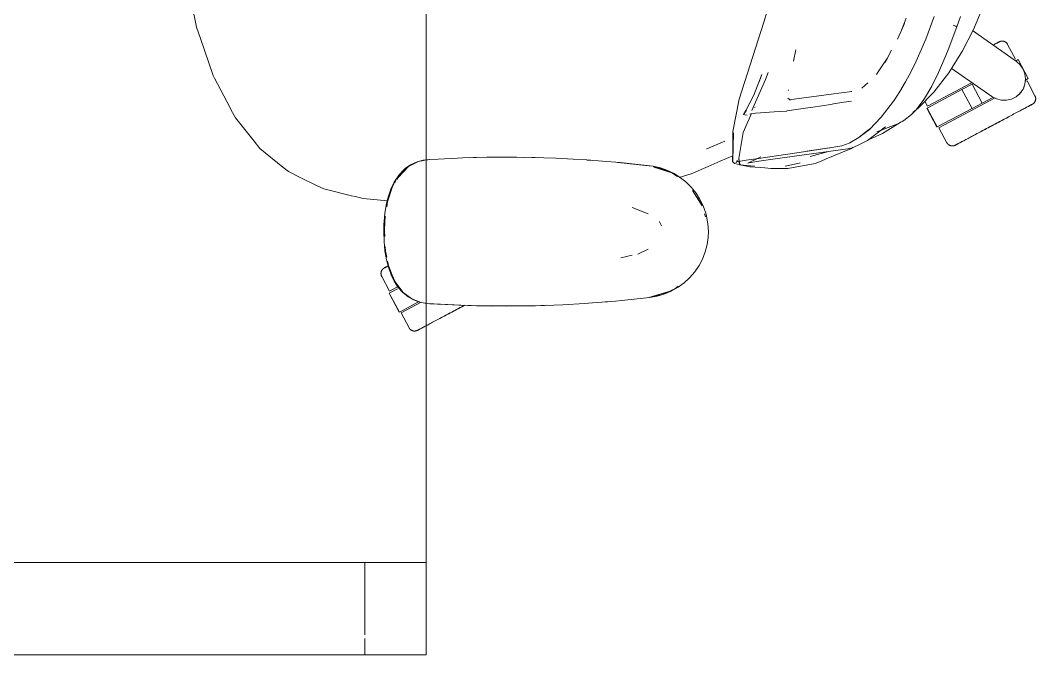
# Model space of a CAD drawing. Header units: millimetres. Extents: x 155927 to 295199, y -4084 to 97293.
# Drawn here: x 223265 to 223926, y 32627 to 33040 of the extents above; entities that cross this region are included whole.
import ezdxf

# ---------------------------------------------------------------- set-up
doc = ezdxf.new("R2010")
doc.units = ezdxf.units.MM
doc.header["$MEASUREMENT"] = 0
doc.layers.add('G-IMPT', color=8, linetype='CONTINUOUS', lineweight=9)
doc.layers.add('I-FURN', color=8, linetype='CONTINUOUS', lineweight=9)

msp = doc.modelspace()

# ---------------------------------------------------------------- linework, layer by layer
at = {"layer": 'G-IMPT'}
for p, q in [((223748.7, 33038.58), (223757.89, 33068.55)), ((223376.52, 33049.16), (223379.39, 33035.34)), ((223892.69, 33051.67), (223885.17, 33033.69)), ((223854.14, 33027.39), (223859.59, 33042.27)), ((223874.3, 33035.38), (223876.71, 33042.31)), ((223381.91, 33027.9), (223379.39, 33035.34)), ((223748.7, 33038.58), (223732.71, 32988.34)), ((223837.9, 33032.27), (223840.63, 33039.35)), ((223837.9, 33032.27), (223840.21, 33037.71)), ((223841.29, 33041.08), (223840.63, 33039.35)), ((223868.76, 33020.42), (223874.34, 33035.38)), ((223873.07, 33036.16), (223872.01, 33036.59)), ((223872.01, 33036.59), (223872.61, 33036.36)), ((223873.07, 33036.16), (223872.61, 33036.36)), ((223873.07, 33036.16), (223873.71, 33035.88)), ((223873.07, 33036.16), (223873.9, 33035.78)), ((223873.71, 33035.88), (223873.9, 33035.78)), ((223874.3, 33035.51), (223873.9, 33035.78)), ((223873.9, 33035.78), (223874.29, 33035.56)), ((223874.3, 33035.51), (223874.29, 33035.56)), ((223874.34, 33035.38), (223874.3, 33035.51)), ((223874.3, 33035.51), (223874.3, 33035.38)), ((223835.71, 33027.42), (223837.9, 33032.27)), ((223878.08, 33019.92), (223885.17, 33033.69)), ((223381.91, 33027.9), (223390.06, 33003.81)), ((223854.14, 33027.39), (223847.96, 33013.16)), ((223769.42, 33020.47), (223768.01, 33013.21)), ((223831.84, 33020.38), (223827.65, 33012.27)), ((223862.51, 33005.78), (223867.28, 33016.74)), ((223867.28, 33016.74), (223868.76, 33020.42)), ((223869.11, 33005.62), (223878.08, 33019.92)), ((223826.2, 33010.71), (223822.71, 33005.58)), ((223826.59, 33011.29), (223826.2, 33010.71)), ((223829.15, 33015.05), (223826.59, 33011.29)), ((223829.15, 33015.05), (223827.65, 33012.27)), ((223844.57, 33006.43), (223847.96, 33013.16)), ((223390.94, 33002.15), (223390.06, 33003.81)), ((223401.23, 32982.64), (223390.94, 33002.15)), ((223745.39, 32999.52), (223747.41, 33004.42)), ((223747.41, 33004.42), (223745.39, 32999.32)), ((223745.39, 32999.32), (223747.18, 33003.85)), ((223751.43, 33005.74), (223749.69, 33001.16)), ((223822.71, 33005.58), (223821.96, 33004.48)), ((223844.57, 33006.43), (223841, 32999.64)), ((223862.51, 33005.78), (223857.99, 32996.73)), ((223862.29, 33005.33), (223857.99, 32996.73)), ((223862.51, 33005.78), (223858.29, 32997.32)), ((223869.11, 33005.62), (223859.3, 32993.02)), ((223862.29, 33005.33), (223862.51, 33005.78)), ((223749.69, 33001.16), (223740.77, 32981)), ((223742.14, 32991.05), (223745.39, 32999.52)), ((223816.43, 32998.95), (223812.53, 32995.61)), ((223837.23, 32993.42), (223841, 32999.64)), ((223857.99, 32996.73), (223853.25, 32988.73)), ((223857.99, 32996.73), (223858.29, 32997.32)), ((223742.14, 32991.05), (223736.86, 32980.95)), ((223764.39, 32989.04), (223765.95, 32987.8)), ((223764.74, 32993.99), (223764.79, 32994.34)), ((223792.58, 32991.67), (223765.25, 32987.93)), ((223792.58, 32991.67), (223805.93, 32993.45)), ((223805.93, 32993.45), (223805.46, 32993.3)), ((223837.23, 32993.42), (223833.35, 32987.32)), ((223849.34, 32982.73), (223859.3, 32993.02)), ((223401.23, 32982.64), (223401.96, 32981.27)), ((223732.71, 32988.34), (223728.52, 32967.38)), ((223743.14, 32983.17), (223742.71, 32982.9)), ((223763.73, 32980.67), (223778.95, 32982.87)), ((223765.25, 32987.93), (223765.51, 32987.88)), ((223765.74, 32987.84), (223765.51, 32987.88)), ((223778.95, 32982.87), (223780.5, 32983.12)), ((223780.5, 32983.12), (223792.27, 32984.99)), ((223793.93, 32985.25), (223792.27, 32984.99)), ((223800.77, 32986.31), (223793.93, 32985.25)), ((223800.77, 32986.31), (223805.84, 32987.06)), ((223825.16, 32976.63), (223833.18, 32987.06)), ((223833.18, 32987.06), (223833.35, 32987.32)), ((223845.67, 32979.73), (223849.34, 32982.73)), ((223847.67, 32981.31), (223852.39, 32987.44)), ((223852.39, 32987.44), (223853.25, 32988.73)), ((223404.67, 32976.14), (223401.96, 32981.27)), ((223404.67, 32976.14), (223416.88, 32961)), ((223735.15, 32966.68), (223740.73, 32978.97)), ((223735.51, 32978.49), (223735.48, 32978.66)), ((223735.51, 32978.49), (223737.35, 32981.19)), ((223735.51, 32978.49), (223736.86, 32980.95)), ((223735.54, 32978.36), (223735.51, 32978.49)), ((223736.22, 32978.21), (223735.54, 32978.36)), ((223737.75, 32978.05), (223736.22, 32978.21)), ((223739.49, 32978.52), (223740.26, 32978.8)), ((223740.32, 32978.82), (223740.26, 32978.8)), ((223742.79, 32979.11), (223740.32, 32978.82)), ((223742.79, 32979.11), (223743.16, 32979.15)), ((223746.56, 32979.4), (223743.16, 32979.15)), ((223746.56, 32979.4), (223755.41, 32980.04)), ((223763.65, 32980.65), (223755.41, 32980.04)), ((223763.73, 32980.67), (223763.65, 32980.65)), ((223817.43, 32968.72), (223825.16, 32976.63)), ((223839.92, 32974.42), (223844.78, 32978.28)), ((223847.67, 32981.31), (223844.78, 32978.28)), ((223827.86, 32970.28), (223816.21, 32961.37)), ((223822.21, 32967.05), (223834.11, 32971.56)), ((223827.86, 32970.28), (223825.91, 32969.17)), ((223837.42, 32973.11), (223825.98, 32965.99)), ((223836.34, 32972.63), (223834.11, 32971.56)), ((223838.78, 32973.81), (223836.34, 32972.63)), ((223837.42, 32973.11), (223838.19, 32973.61)), ((223838.78, 32973.81), (223839.92, 32974.42)), ((223728.96, 32966.49), (223728.37, 32948.05)), ((223728.52, 32967.38), (223728.47, 32948.51)), ((223728.96, 32966.49), (223728.47, 32948.51)), ((223735.15, 32966.68), (223732.43, 32949.64)), ((223810.46, 32963.31), (223804.63, 32960.02)), ((223817.43, 32968.72), (223810.46, 32963.31)), ((223810.69, 32963.63), (223817.63, 32969.03)), ((223810.69, 32963.63), (223814.06, 32966.22)), ((223817.63, 32969.03), (223814.06, 32966.22)), ((223825.98, 32965.99), (223817.35, 32962.01)), ((223420.64, 32956.34), (223416.88, 32961)), ((223435.58, 32944.17), (223420.64, 32956.34)), ((223711.25, 32955.92), (223711.52, 32956.03)), ((223723.37, 32960.95), (223711.52, 32956.03)), ((223756.06, 32949.41), (223803.28, 32956.09)), ((223775.97, 32954.36), (223791.16, 32956.68)), ((223776.58, 32954.45), (223791.74, 32956.75)), ((223776.58, 32954.45), (223791.16, 32956.68)), ((223805.71, 32956.25), (223789.26, 32949.45)), ((223799.41, 32958.05), (223791.74, 32956.75)), ((223804.2, 32959.8), (223799.41, 32958.05)), ((223803.28, 32956.09), (223806.27, 32956.73)), ((223804.2, 32959.8), (223804.63, 32960.02)), ((223806.88, 32957.02), (223805.71, 32956.25)), ((223809.64, 32958.3), (223806.27, 32956.73)), ((223816.21, 32961.37), (223809.64, 32958.3)), ((223536.57, 32949.39), (223530.9, 32949.1)), ((223536.57, 32949.39), (223549.13, 32950)), ((223552.67, 32950.13), (223549.13, 32950)), ((223568.34, 32950.5), (223552.67, 32950.13)), ((223556.72, 32950.21), (223559.4, 32950.33)), ((223561.61, 32950.33), (223559.4, 32950.33)), ((223568.34, 32950.5), (223572.85, 32950.56)), ((223572.85, 32950.56), (223587.56, 32950.55)), ((223593.04, 32950.48), (223587.56, 32950.55)), ((223593.04, 32950.48), (223605.34, 32950.18)), ((223599.81, 32950.34), (223597.73, 32950.34)), ((223601.47, 32950.26), (223599.81, 32950.34)), ((223613.22, 32949.89), (223605.34, 32950.18)), ((223613.22, 32949.89), (223624.53, 32949.35)), ((223633.4, 32948.79), (223624.53, 32949.35)), ((223720.31, 32947.92), (223728.48, 32951.49)), ((223733.12, 32946.05), (223732.43, 32949.64)), ((223733.12, 32946.05), (223732.49, 32949.6)), ((223732.49, 32949.6), (223732.88, 32945.64)), ((223745.1, 32949.8), (223737.25, 32948.69)), ((223746.65, 32950.79), (223738.22, 32946.78)), ((223775.97, 32954.36), (223745.1, 32949.8)), ((223756.06, 32949.41), (223745.4, 32947.97)), ((223778.86, 32950.96), (223790.75, 32954.32)), ((223778.86, 32950.96), (223790.85, 32954.21)), ((223789.26, 32949.45), (223785.9, 32948.06)), ((223435.58, 32944.17), (223439.24, 32941.2)), ((223510.38, 32937.13), (223517.28, 32944.53)), ((223511.58, 32939.22), (223517.28, 32944.53)), ((223514.07, 32942.21), (223515.39, 32943.35)), ((223517.28, 32944.53), (223514.87, 32942.29)), ((223518.61, 32945.55), (223515.39, 32943.35)), ((223519.52, 32945.63), (223517.28, 32944.53)), ((223518.61, 32945.55), (223522.94, 32947.54)), ((223519.52, 32945.63), (223523.78, 32947.73)), ((223526.89, 32948.6), (223522.94, 32947.54)), ((223523.78, 32947.73), (223528.2, 32948.56)), ((223528.2, 32948.77), (223526.89, 32948.6)), ((223528.82, 32948.67), (223531.13, 32949.1)), ((223530.9, 32949.1), (223528.82, 32948.84)), ((223633.4, 32948.79), (223643.69, 32948.06)), ((223635.44, 32948.65), (223633.54, 32948.74)), ((223635.44, 32948.65), (223636.86, 32948.52)), ((223655.08, 32947.07), (223643.69, 32948.06)), ((223676.52, 32944.72), (223653.57, 32947.18)), ((223653.57, 32947.18), (223673.7, 32945.05)), ((223676.52, 32944.72), (223655.08, 32947.07)), ((223676.52, 32944.72), (223673.7, 32945.05)), ((223676.52, 32944.72), (223681.48, 32943.57)), ((223676.6, 32944.51), (223679.65, 32943.93)), ((223688.87, 32940.32), (223677.02, 32944.14)), ((223686.16, 32941.22), (223677.02, 32944.14)), ((223679.65, 32943.93), (223687.83, 32940.73)), ((223685.61, 32942.12), (223681.48, 32943.57)), ((223701.36, 32939.64), (223712.48, 32944.5)), ((223712.48, 32944.5), (223720.31, 32947.92)), ((223728.35, 32947.93), (223728.54, 32948.8)), ((223728.35, 32947.93), (223728.74, 32947.36)), ((223728.37, 32948.05), (223728.47, 32948.51)), ((223728.47, 32948.51), (223728.51, 32948.69)), ((223728.54, 32948.8), (223728.51, 32948.69)), ((223729.11, 32946.87), (223728.74, 32947.36)), ((223729.11, 32946.87), (223729.65, 32946.54)), ((223731.52, 32945.99), (223729.65, 32946.54)), ((223731.6, 32947.75), (223730.5, 32947.19)), ((223731, 32947.59), (223730.5, 32947.19)), ((223730.98, 32947.58), (223737.25, 32948.69)), ((223731.6, 32947.75), (223730.98, 32947.58)), ((223731.33, 32948.13), (223731, 32947.59)), ((223731.33, 32948.13), (223731.4, 32948.63)), ((223734.79, 32945.46), (223731.52, 32945.99)), ((223735.21, 32945.2), (223732.88, 32945.64)), ((223734.79, 32945.46), (223735.41, 32945.38)), ((223735.21, 32945.2), (223739.46, 32944.39)), ((223740.09, 32944.87), (223735.41, 32945.38)), ((223738.22, 32946.78), (223739.08, 32946.93)), ((223739.08, 32946.93), (223744.1, 32947.76)), ((223739.93, 32944.35), (223739.46, 32944.39)), ((223749.25, 32943.54), (223739.93, 32944.35)), ((223740.09, 32944.87), (223742.68, 32944.65)), ((223744.1, 32947.76), (223745.4, 32947.97)), ((223749.25, 32943.54), (223753.21, 32943.2)), ((223753.21, 32943.2), (223757.38, 32943.2)), ((223764.34, 32943.23), (223757.38, 32943.2)), ((223762.48, 32944.64), (223771.79, 32946.68)), ((223764.34, 32943.23), (223782.04, 32946.47)), ((223771.79, 32946.68), (223772.36, 32946.84)), ((223782.04, 32946.47), (223785.9, 32948.06)), ((223439.24, 32941.2), (223446.4, 32937.67)), ((223457.87, 32932.02), (223446.4, 32937.67)), ((223511.21, 32939.17), (223508.76, 32935.71)), ((223509.69, 32936.07), (223511.58, 32939.22)), ((223510.38, 32937.13), (223511.66, 32938.6)), ((223514.07, 32942.21), (223511.21, 32939.17)), ((223511.79, 32938.76), (223514.87, 32942.29)), ((223690.2, 32939.93), (223685.61, 32942.12)), ((223688.87, 32940.32), (223686.16, 32941.22)), ((223688.87, 32940.32), (223692.45, 32937.9)), ((223690.2, 32939.93), (223694.52, 32937.2)), ((223701.36, 32939.64), (223693.53, 32937.39)), ((223697.83, 32934.58), (223694.52, 32937.2)), ((223457.87, 32932.02), (223462.23, 32929.88)), ((223462.23, 32929.88), (223480.17, 32925.47)), ((223503.58, 32921.53), (223506.61, 32930.92)), ((223504.01, 32924.61), (223505.75, 32929.7)), ((223505.75, 32929.7), (223507.95, 32934.34)), ((223506.61, 32930.92), (223508.08, 32933.37)), ((223507.95, 32934.34), (223508.76, 32935.71)), ((223508.36, 32933.84), (223509.18, 32935.22)), ((223701.43, 32931.03), (223697.83, 32934.58)), ((223701.43, 32931.03), (223704.62, 32927.05)), ((223480.17, 32925.47), (223482.55, 32924.89)), ((223487.84, 32923.59), (223482.55, 32924.89)), ((223503.71, 32922.15), (223487.84, 32923.59)), ((223504.01, 32924.61), (223503.03, 32920.69)), ((223708.48, 32918.9), (223702.16, 32928.85)), ((223706.32, 32922.57), (223702.16, 32928.85)), ((223706.89, 32923.5), (223704.62, 32927.05)), ((223709.13, 32918.99), (223706.89, 32923.5)), ((223503.03, 32920.69), (223501.91, 32913.93)), ((223503.12, 32918.24), (223503.58, 32921.53)), ((223663, 32917.82), (223673.43, 32913.68)), ((223708.48, 32918.9), (223706.32, 32922.57)), ((223709.13, 32918.99), (223710.84, 32914.22)), ((223501.34, 32906.61), (223501.91, 32913.93)), ((223501.86, 32909.27), (223502.25, 32912.05)), ((223710.04, 32913.78), (223710.66, 32911.75)), ((223711.4, 32912.09), (223710.84, 32914.22)), ((223712.28, 32907.14), (223711.4, 32912.09)), ((223501.34, 32906.61), (223501.25, 32902.1)), ((223501.86, 32909.27), (223501.63, 32902.1)), ((223680.95, 32908.15), (223680.65, 32908.6)), ((223681.97, 32905.93), (223680.95, 32908.15)), ((223680.95, 32908.15), (223681, 32908.07)), ((223712.58, 32902.1), (223712.28, 32907.14)), ((223501.25, 32902.1), (223501.43, 32895.77)), ((223501.82, 32898.99), (223501.63, 32902.1)), ((223711.76, 32893.74), (223712.41, 32898.26)), ((223712.58, 32902.1), (223712.41, 32898.26)), ((223502, 32889.62), (223501.43, 32895.77)), ((223502.41, 32889.28), (223502.21, 32892.48)), ((223673.33, 32890.73), (223666.55, 32887.46)), ((223711.76, 32893.74), (223710.5, 32888.88)), ((223502, 32889.62), (223503, 32883.68)), ((223503.18, 32885.53), (223502.41, 32889.28)), ((223504.43, 32878.2), (223503, 32883.68)), ((223655.5, 32885.12), (223662.94, 32886.69)), ((223706.48, 32880), (223708.67, 32884.16)), ((223708.67, 32884.16), (223710.5, 32888.88)), ((223504.45, 32879.32), (223503.74, 32882.78)), ((223504.43, 32878.2), (223506.01, 32873.87)), ((223504.45, 32879.32), (223506.78, 32873.69)), ((223706.48, 32880), (223703.65, 32875.83)), ((223508, 32869.8), (223506.01, 32873.87)), ((223508.62, 32869.3), (223506.78, 32873.69)), ((223696.89, 32868.83), (223700.32, 32872)), ((223703.65, 32875.83), (223700.32, 32872)), ((223508, 32869.8), (223510.65, 32865.75)), ((223513.84, 32862.51), (223508.62, 32869.3)), ((223510.65, 32865.75), (223513.32, 32862.71)), ((223682.67, 32861.2), (223690.74, 32864.93)), ((223688.36, 32863.32), (223684.12, 32861.51)), ((223688.36, 32863.32), (223692.8, 32865.84)), ((223692.84, 32866.53), (223690.74, 32864.93)), ((223696.89, 32868.83), (223692.8, 32865.84)), ((223517.06, 32859.63), (223513.32, 32862.71)), ((223519.46, 32858.34), (223513.84, 32862.51)), ((223520.49, 32857.67), (223517.06, 32859.63)), ((223525.66, 32855.93), (223519.46, 32858.34)), ((223520.49, 32857.67), (223524.13, 32856.28)), ((223637.1, 32855.65), (223652.16, 32856.9)), ((223652.16, 32856.9), (223656.29, 32857.25)), ((223656.29, 32857.25), (223674.22, 32859.15)), ((223673.7, 32859.15), (223686.16, 32862.98)), ((223673.7, 32859.15), (223677.02, 32860.07)), ((223674.22, 32859.15), (223679.26, 32860.05)), ((223682.67, 32861.2), (223674.27, 32859.28)), ((223686.16, 32862.98), (223677.02, 32860.07)), ((223684.12, 32861.51), (223679.26, 32860.05)), ((223525.48, 32855.91), (223524.13, 32856.28)), ((223525.48, 32855.91), (223527.87, 32855.47)), ((223525.66, 32855.93), (223528.2, 32855.55)), ((223529.52, 32855.22), (223527.87, 32855.47)), ((223550.09, 32854.17), (223529.52, 32855.22)), ((223551.3, 32854.13), (223529.52, 32855.22)), ((223529.52, 32855.22), (223531.13, 32855.1)), ((223551.3, 32854.13), (223531.13, 32855.1)), ((223571.49, 32853.66), (223550.09, 32854.17)), ((223561.66, 32853.83), (223550.09, 32854.17)), ((223550.09, 32854.17), (223551.3, 32854.13)), ((223571.49, 32853.66), (223551.3, 32854.13)), ((223591.68, 32853.71), (223561.66, 32853.83)), ((223571.49, 32853.66), (223561.66, 32853.83)), ((223561.66, 32853.83), (223580.88, 32853.62)), ((223569.45, 32853.68), (223567.25, 32853.77)), ((223571.49, 32853.7), (223569.45, 32853.68)), ((223591.68, 32853.71), (223571.49, 32853.66)), ((223591.68, 32853.71), (223580.88, 32853.62)), ((223591.68, 32853.71), (223600.09, 32853.88)), ((223611.85, 32854.26), (223600.09, 32853.88)), ((223605.03, 32854.01), (223603.53, 32854)), ((223606.97, 32854.12), (223605.03, 32854.01)), ((223611.85, 32854.26), (223617.88, 32854.52)), ((223632.02, 32855.33), (223617.88, 32854.52)), ((223637.1, 32855.65), (223632.02, 32855.33)), ((223645.29, 32856.3), (223646.96, 32856.47))]:
    msp.add_line(p, q, dxfattribs=at)
at = {"layer": 'I-FURN'}
for p, q in [((223528.82, 32626.57), (223528.82, 34226.57)), ((223528.82, 34226.57), (223528.82, 32626.57)), ((223884.55, 33033.02), (223913.14, 33013)), ((223897.82, 33023.52), (223898.35, 33023.8)), ((223898.63, 33023.95), (223898.11, 33023.67)), ((223898.35, 33023.8), (223898.85, 33024.07)), ((223899.11, 33024.2), (223898.63, 33023.95)), ((223898.85, 33024.07), (223899.32, 33024.31)), ((223899.55, 33024.44), (223899.11, 33024.2)), ((223899.32, 33024.31), (223899.75, 33024.54)), ((223899.96, 33024.66), (223899.55, 33024.44)), ((223899.75, 33024.54), (223900.14, 33024.75)), ((223900.34, 33024.86), (223899.96, 33024.66)), ((223900.14, 33024.75), (223900.5, 33024.94)), ((223900.67, 33025.03), (223900.34, 33024.86)), ((223900.5, 33024.94), (223900.81, 33025.11)), ((223900.97, 33025.19), (223900.67, 33025.03)), ((223900.81, 33025.11), (223901.09, 33025.26)), ((223901.23, 33025.33), (223900.97, 33025.19)), ((223901.09, 33025.26), (223901.33, 33025.39)), ((223901.45, 33025.45), (223901.23, 33025.33)), ((223901.33, 33025.39), (223901.53, 33025.49)), ((223901.63, 33025.54), (223901.45, 33025.45)), ((223901.53, 33025.49), (223901.7, 33025.58)), ((223901.77, 33025.62), (223901.63, 33025.54)), ((223901.7, 33025.58), (223901.82, 33025.64)), ((223901.87, 33025.67), (223901.77, 33025.62)), ((223901.82, 33025.64), (223901.9, 33025.69)), ((223901.93, 33025.7), (223901.87, 33025.67)), ((223901.9, 33025.69), (223901.94, 33025.71)), ((223901.95, 33025.71), (223901.93, 33025.7)), ((223901.94, 33025.71), (223901.95, 33025.71)), ((223901.95, 33025.71), (223902.09, 33025.79)), ((223902.09, 33025.79), (223902.24, 33025.85)), ((223902.24, 33025.85), (223902.39, 33025.91)), ((223902.39, 33025.91), (223902.54, 33025.97)), ((223902.54, 33025.97), (223902.69, 33026.02)), ((223902.69, 33026.02), (223902.85, 33026.06)), ((223902.85, 33026.06), (223903.01, 33026.1)), ((223903.01, 33026.1), (223903.16, 33026.13)), ((223903.16, 33026.13), (223903.32, 33026.15)), ((223903.32, 33026.15), (223903.48, 33026.17)), ((223903.48, 33026.17), (223903.64, 33026.18)), ((223903.64, 33026.18), (223903.81, 33026.18)), ((223903.81, 33026.18), (223903.97, 33026.18)), ((223903.97, 33026.18), (223904.13, 33026.17)), ((223904.13, 33026.17), (223904.29, 33026.16)), ((223904.29, 33026.16), (223904.45, 33026.14)), ((223904.45, 33026.14), (223904.61, 33026.11)), ((223904.61, 33026.11), (223904.76, 33026.08)), ((223904.76, 33026.08), (223904.92, 33026.04)), ((223904.92, 33026.04), (223905.07, 33025.99)), ((223905.07, 33025.99), (223905.23, 33025.94)), ((223905.23, 33025.94), (223905.38, 33025.88)), ((223905.38, 33025.88), (223905.53, 33025.82)), ((223905.53, 33025.82), (223905.67, 33025.75)), ((223905.67, 33025.75), (223905.81, 33025.67)), ((223905.81, 33025.67), (223905.95, 33025.59)), ((223905.95, 33025.59), (223906.09, 33025.5)), ((223906.09, 33025.5), (223906.22, 33025.41)), ((223906.22, 33025.41), (223906.35, 33025.31)), ((223906.35, 33025.31), (223906.47, 33025.21)), ((223906.47, 33025.21), (223906.59, 33025.1)), ((223906.59, 33025.1), (223906.71, 33024.99)), ((223906.71, 33024.99), (223906.82, 33024.87)), ((223906.82, 33024.87), (223906.92, 33024.75)), ((223906.92, 33024.75), (223907.03, 33024.62)), ((223907.03, 33024.62), (223907.12, 33024.49)), ((223907.12, 33024.49), (223907.21, 33024.36)), ((223907.21, 33024.36), (223907.3, 33024.22)), ((223907.3, 33024.22), (223907.38, 33024.08)), ((223907.38, 33024.08), (223907.4, 33024.05)), ((223912.55, 33014.36), (223907.4, 33024.05)), ((223912.9, 33013.42), (223914.3, 33014.16)), ((223912.99, 33013.46), (223912.9, 33013.42)), ((223913.14, 33013), (223915.65, 33010.75)), ((223920.87, 33001.8), (223914.3, 33014.16)), ((223915.65, 33010.75), (223917.55, 33007.96)), ((223897.09, 32990.07), (223870.66, 33008.58)), ((223917.55, 33007.96), (223918.72, 33004.79)), ((223918.72, 33004.79), (223919.11, 33001.44)), ((223855.16, 32983.85), (223883.85, 32999.1)), ((223877.68, 32994.69), (223884.32, 32998.22)), ((223890.9, 32985.86), (223884.32, 32998.22)), ((223918.68, 32998.1), (223917.46, 32994.95)), ((223919.11, 33001.44), (223918.68, 32998.1)), ((223919.08, 33001.81), (223919.48, 33001.06)), ((223920.87, 33001.8), (223919.48, 33001.06)), ((223919.48, 33001.06), (223919.56, 33001.1)), ((223919.68, 33000.03), (223920.06, 33000.23)), ((223925.21, 32990.55), (223920.06, 33000.23)), ((223854.97, 32982.61), (223877.68, 32994.69)), ((223862.67, 32969.72), (223899.27, 32989.18)), ((223884.25, 32982.33), (223877.68, 32994.69)), ((223897.8, 32989.53), (223890.9, 32985.86)), ((223900.06, 32988.49), (223897.09, 32990.07)), ((223912.99, 32989.97), (223909.99, 32988.42)), ((223915.53, 32992.19), (223912.99, 32989.97)), ((223913.27, 32990.17), (223914.69, 32991.33)), ((223914.69, 32991.33), (223916.98, 32994.11)), ((223917.46, 32994.95), (223915.53, 32992.19)), ((223925.21, 32990.55), (223925.28, 32990.4)), ((223925.28, 32990.4), (223925.35, 32990.26)), ((223925.35, 32990.26), (223925.41, 32990.11)), ((223925.41, 32990.11), (223925.47, 32989.96)), ((223925.47, 32989.96), (223925.52, 32989.8)), ((223925.52, 32989.8), (223925.56, 32989.65)), ((223925.56, 32989.65), (223925.59, 32989.49)), ((223925.59, 32989.49), (223925.62, 32989.33)), ((223925.62, 32989.33), (223925.65, 32989.17)), ((223925.65, 32989.17), (223925.67, 32989.01)), ((223925.67, 32989.01), (223925.68, 32988.85)), ((223853.48, 32987), (223855.16, 32983.85)), ((223854.8, 32982.52), (223861.37, 32970.16)), ((223861.55, 32970.25), (223854.97, 32982.61)), ((223884.25, 32982.33), (223861.55, 32970.25)), ((223890.9, 32985.86), (223884.25, 32982.33)), ((223903.33, 32987.66), (223900.06, 32988.49)), ((223906.71, 32987.63), (223903.33, 32987.66)), ((223909.99, 32988.42), (223906.71, 32987.63)), ((223917.61, 32981.94), (223918.24, 32982.28)), ((223918.24, 32982.28), (223918.84, 32982.6)), ((223919.15, 32982.76), (223918.57, 32982.45)), ((223918.84, 32982.6), (223919.41, 32982.9)), ((223919.7, 32983.06), (223919.15, 32982.76)), ((223919.41, 32982.9), (223919.95, 32983.18)), ((223920.22, 32983.33), (223919.7, 32983.06)), ((223919.95, 32983.18), (223920.45, 32983.45)), ((223920.7, 32983.59), (223920.22, 32983.33)), ((223920.45, 32983.45), (223920.91, 32983.7)), ((223921.15, 32983.82), (223920.7, 32983.59)), ((223920.91, 32983.7), (223921.34, 32983.93)), ((223921.56, 32984.04), (223921.15, 32983.82)), ((223921.34, 32983.93), (223921.74, 32984.14)), ((223921.93, 32984.24), (223921.56, 32984.04)), ((223921.74, 32984.14), (223922.09, 32984.33)), ((223922.27, 32984.42), (223921.93, 32984.24)), ((223922.09, 32984.33), (223922.41, 32984.49)), ((223922.57, 32984.58), (223922.27, 32984.42)), ((223922.41, 32984.49), (223922.69, 32984.64)), ((223922.82, 32984.71), (223922.57, 32984.58)), ((223922.69, 32984.64), (223922.93, 32984.77)), ((223923.04, 32984.83), (223922.82, 32984.71)), ((223922.93, 32984.77), (223923.13, 32984.88)), ((223923.22, 32984.93), (223923.04, 32984.83)), ((223923.13, 32984.88), (223923.29, 32984.96)), ((223923.36, 32985), (223923.22, 32984.93)), ((223923.29, 32984.96), (223923.41, 32985.03)), ((223923.46, 32985.05), (223923.36, 32985)), ((223923.41, 32985.03), (223923.5, 32985.07)), ((223923.52, 32985.09), (223923.46, 32985.05)), ((223923.5, 32985.07), (223923.54, 32985.09)), ((223923.54, 32985.1), (223923.52, 32985.09)), ((223923.58, 32985.12), (223923.54, 32985.1)), ((223923.54, 32985.09), (223923.54, 32985.1)), ((223923.72, 32985.2), (223923.58, 32985.12)), ((223923.86, 32985.28), (223923.72, 32985.2)), ((223923.99, 32985.37), (223923.86, 32985.28)), ((223924.12, 32985.47), (223923.99, 32985.37)), ((223924.25, 32985.57), (223924.12, 32985.47)), ((223924.37, 32985.68), (223924.25, 32985.57)), ((223924.48, 32985.79), (223924.37, 32985.68)), ((223924.6, 32985.9), (223924.48, 32985.79)), ((223924.7, 32986.02), (223924.6, 32985.9)), ((223924.81, 32986.15), (223924.7, 32986.02)), ((223924.91, 32986.28), (223924.81, 32986.15)), ((223925, 32986.41), (223924.91, 32986.28)), ((223925.09, 32986.54), (223925, 32986.41)), ((223925.17, 32986.68), (223925.09, 32986.54)), ((223925.24, 32986.83), (223925.17, 32986.68)), ((223925.31, 32986.97), (223925.24, 32986.83)), ((223925.38, 32987.12), (223925.31, 32986.97)), ((223925.44, 32987.27), (223925.38, 32987.12)), ((223925.49, 32987.42), (223925.44, 32987.27)), ((223925.53, 32987.58), (223925.49, 32987.42)), ((223925.57, 32987.73), (223925.53, 32987.58)), ((223925.61, 32987.89), (223925.57, 32987.73)), ((223925.64, 32988.05), (223925.61, 32987.89)), ((223925.66, 32988.21), (223925.64, 32988.05)), ((223925.67, 32988.37), (223925.66, 32988.21)), ((223925.68, 32988.53), (223925.67, 32988.37)), ((223925.68, 32988.85), (223925.68, 32988.69)), ((223925.68, 32988.69), (223925.68, 32988.53)), ((223905.09, 32975.29), (223906.06, 32975.8)), ((223906.57, 32976.07), (223905.61, 32975.56)), ((223906.06, 32975.8), (223907.01, 32976.3)), ((223907.52, 32976.57), (223906.57, 32976.07)), ((223907.01, 32976.3), (223907.95, 32976.8)), ((223908.45, 32977.07), (223907.52, 32976.57)), ((223907.95, 32976.8), (223908.87, 32977.29)), ((223909.36, 32977.55), (223908.45, 32977.07)), ((223908.87, 32977.29), (223909.77, 32977.78)), ((223909.77, 32977.78), (223910.66, 32978.25)), ((223910.66, 32978.25), (223911.53, 32978.71)), ((223911.53, 32978.71), (223912.38, 32979.16)), ((223912.38, 32979.16), (223913.2, 32979.6)), ((223913.2, 32979.6), (223914, 32980.02)), ((223914, 32980.02), (223914.78, 32980.44)), ((223914.78, 32980.44), (223915.53, 32980.83)), ((223915.53, 32980.83), (223916.25, 32981.22)), ((223916.25, 32981.22), (223916.94, 32981.59)), ((223916.94, 32981.59), (223917.61, 32981.94)), ((223862.67, 32969.72), (223867.82, 32960.03)), ((223893.68, 32969.22), (223892.7, 32968.69)), ((223893.15, 32968.94), (223894.13, 32969.46)), ((223894.67, 32969.74), (223893.68, 32969.22)), ((223894.13, 32969.46), (223895.13, 32969.99)), ((223895.67, 32970.27), (223894.67, 32969.74)), ((223895.13, 32969.99), (223896.13, 32970.52)), ((223896.67, 32970.81), (223895.67, 32970.27)), ((223896.13, 32970.52), (223897.13, 32971.05)), ((223897.67, 32971.34), (223896.67, 32970.81)), ((223897.13, 32971.05), (223898.14, 32971.59)), ((223898.68, 32971.88), (223897.67, 32971.34)), ((223898.14, 32971.59), (223899.14, 32972.12)), ((223899.68, 32972.41), (223898.68, 32971.88)), ((223899.14, 32972.12), (223900.14, 32972.66)), ((223900.69, 32972.94), (223899.68, 32972.41)), ((223900.14, 32972.66), (223901.15, 32973.19)), ((223901.69, 32973.47), (223900.69, 32972.94)), ((223901.15, 32973.19), (223902.14, 32973.72)), ((223902.68, 32974), (223901.69, 32973.47)), ((223902.14, 32973.72), (223903.13, 32974.25)), ((223903.67, 32974.53), (223902.68, 32974)), ((223903.13, 32974.25), (223904.12, 32974.77)), ((223904.65, 32975.05), (223903.67, 32974.53)), ((223904.12, 32974.77), (223905.09, 32975.29)), ((223905.61, 32975.56), (223904.65, 32975.05)), ((223880.89, 32962.42), (223881.63, 32962.81)), ((223881.63, 32962.81), (223882.39, 32963.22)), ((223882.39, 32963.22), (223883.18, 32963.63)), ((223883.18, 32963.63), (223883.99, 32964.07)), ((223883.99, 32964.07), (223884.83, 32964.51)), ((223885.28, 32964.75), (223884.44, 32964.3)), ((223884.83, 32964.51), (223885.68, 32964.97)), ((223886.15, 32965.22), (223885.28, 32964.75)), ((223885.68, 32964.97), (223886.56, 32965.43)), ((223887.04, 32965.69), (223886.15, 32965.22)), ((223886.56, 32965.43), (223887.45, 32965.91)), ((223887.95, 32966.17), (223887.04, 32965.69)), ((223887.45, 32965.91), (223888.37, 32966.39)), ((223888.87, 32966.66), (223887.95, 32966.17)), ((223888.37, 32966.39), (223889.3, 32966.89)), ((223889.81, 32967.16), (223888.87, 32966.66)), ((223889.3, 32966.89), (223890.24, 32967.39)), ((223890.76, 32967.66), (223889.81, 32967.16)), ((223890.24, 32967.39), (223891.2, 32967.9)), ((223891.72, 32968.18), (223890.76, 32967.66)), ((223891.2, 32967.9), (223892.17, 32968.41)), ((223892.7, 32968.69), (223891.72, 32968.18)), ((223892.17, 32968.41), (223893.15, 32968.94)), ((223867.84, 32959.99), (223867.82, 32960.03)), ((223867.92, 32959.85), (223867.84, 32959.99)), ((223868.01, 32959.72), (223867.92, 32959.85)), ((223868.1, 32959.58), (223868.01, 32959.72)), ((223868.19, 32959.46), (223868.1, 32959.58)), ((223868.29, 32959.33), (223868.19, 32959.46)), ((223868.4, 32959.21), (223868.29, 32959.33)), ((223868.51, 32959.09), (223868.4, 32959.21)), ((223868.63, 32958.98), (223868.51, 32959.09)), ((223868.75, 32958.87), (223868.63, 32958.98)), ((223868.87, 32958.77), (223868.75, 32958.87)), ((223869, 32958.67), (223868.87, 32958.77)), ((223869.13, 32958.58), (223869, 32958.67)), ((223869.27, 32958.49), (223869.13, 32958.58)), ((223869.41, 32958.41), (223869.27, 32958.49)), ((223869.55, 32958.33), (223869.41, 32958.41)), ((223869.69, 32958.26), (223869.55, 32958.33)), ((223869.84, 32958.2), (223869.69, 32958.26)), ((223869.99, 32958.14), (223869.84, 32958.2)), ((223870.14, 32958.09), (223869.99, 32958.14)), ((223870.3, 32958.04), (223870.14, 32958.09)), ((223870.45, 32958), (223870.3, 32958.04)), ((223870.61, 32957.97), (223870.45, 32958)), ((223870.77, 32957.94), (223870.61, 32957.97)), ((223870.93, 32957.92), (223870.77, 32957.94)), ((223871.09, 32957.9), (223870.93, 32957.92)), ((223871.25, 32957.9), (223871.09, 32957.9)), ((223871.41, 32957.89), (223871.25, 32957.9)), ((223871.57, 32957.9), (223871.41, 32957.89)), ((223871.73, 32957.91), (223871.57, 32957.9)), ((223871.89, 32957.93), (223871.73, 32957.91)), ((223872.05, 32957.95), (223871.89, 32957.93)), ((223872.21, 32957.98), (223872.05, 32957.95)), ((223872.37, 32958.02), (223872.21, 32957.98)), ((223872.52, 32958.06), (223872.37, 32958.02)), ((223872.68, 32958.11), (223872.52, 32958.06)), ((223872.83, 32958.17), (223872.68, 32958.11)), ((223872.98, 32958.23), (223872.83, 32958.17)), ((223873.13, 32958.29), (223872.98, 32958.23)), ((223873.27, 32958.37), (223873.13, 32958.29)), ((223873.27, 32958.37), (223873.29, 32958.38)), ((223873.28, 32958.37), (223873.27, 32958.37)), ((223873.32, 32958.39), (223873.28, 32958.37)), ((223873.29, 32958.38), (223873.35, 32958.41)), ((223873.4, 32958.43), (223873.32, 32958.39)), ((223873.35, 32958.41), (223873.45, 32958.46)), ((223873.52, 32958.5), (223873.4, 32958.43)), ((223873.45, 32958.46), (223873.59, 32958.54)), ((223873.68, 32958.59), (223873.52, 32958.5)), ((223873.59, 32958.54), (223873.77, 32958.63)), ((223873.88, 32958.69), (223873.68, 32958.59)), ((223873.77, 32958.63), (223873.99, 32958.75)), ((223874.12, 32958.82), (223873.88, 32958.69)), ((223873.99, 32958.75), (223874.25, 32958.89)), ((223874.4, 32958.97), (223874.12, 32958.82)), ((223874.25, 32958.89), (223874.55, 32959.04)), ((223874.72, 32959.14), (223874.4, 32958.97)), ((223874.55, 32959.04), (223874.88, 32959.22)), ((223875.08, 32959.33), (223874.72, 32959.14)), ((223874.88, 32959.22), (223875.25, 32959.42)), ((223875.47, 32959.54), (223875.08, 32959.33)), ((223875.25, 32959.42), (223875.66, 32959.64)), ((223875.9, 32959.76), (223875.47, 32959.54)), ((223875.66, 32959.64), (223876.11, 32959.88)), ((223876.37, 32960.01), (223875.9, 32959.76)), ((223876.11, 32959.88), (223876.59, 32960.13)), ((223876.87, 32960.28), (223876.37, 32960.01)), ((223876.59, 32960.13), (223877.11, 32960.41)), ((223877.4, 32960.56), (223876.87, 32960.28)), ((223877.11, 32960.41), (223877.66, 32960.7)), ((223877.97, 32960.87), (223877.4, 32960.56)), ((223877.66, 32960.7), (223878.24, 32961.01)), ((223878.24, 32961.01), (223878.86, 32961.34)), ((223878.86, 32961.34), (223879.51, 32961.68)), ((223879.51, 32961.68), (223880.19, 32962.04)), ((223880.19, 32962.04), (223880.89, 32962.42)), ((223499.71, 32876.4), (223499.77, 32876.55)), ((223499.77, 32876.55), (223499.85, 32876.69)), ((223499.85, 32876.69), (223499.92, 32876.84)), ((223499.92, 32876.84), (223500, 32876.97)), ((223500, 32876.97), (223500.09, 32877.11)), ((223500.09, 32877.11), (223500.18, 32877.24)), ((223500.18, 32877.24), (223500.28, 32877.37)), ((223500.28, 32877.37), (223500.38, 32877.49)), ((223500.38, 32877.49), (223500.49, 32877.61)), ((223500.49, 32877.61), (223500.6, 32877.73)), ((223500.6, 32877.73), (223500.72, 32877.84)), ((223500.72, 32877.84), (223500.84, 32877.95)), ((223500.84, 32877.95), (223500.97, 32878.05)), ((223500.97, 32878.05), (223501.1, 32878.14)), ((223501.1, 32878.14), (223501.23, 32878.24)), ((223501.23, 32878.24), (223501.37, 32878.32)), ((223501.37, 32878.32), (223501.51, 32878.4)), ((223501.51, 32878.4), (223501.54, 32878.42)), ((223501.54, 32878.42), (223501.56, 32878.43)), ((223501.55, 32878.43), (223501.54, 32878.42)), ((223501.59, 32878.45), (223501.55, 32878.43)), ((223501.56, 32878.43), (223501.62, 32878.46)), ((223501.67, 32878.49), (223501.59, 32878.45)), ((223501.62, 32878.46), (223501.72, 32878.52)), ((223501.8, 32878.56), (223501.67, 32878.49)), ((223501.72, 32878.52), (223501.86, 32878.59)), ((223501.96, 32878.64), (223501.8, 32878.56)), ((223501.86, 32878.59), (223502.04, 32878.69)), ((223502.16, 32878.75), (223501.96, 32878.64)), ((223502.04, 32878.69), (223502.26, 32878.81)), ((223502.4, 32878.88), (223502.16, 32878.75)), ((223502.26, 32878.81), (223502.52, 32878.94)), ((223502.68, 32879.03), (223502.4, 32878.88)), ((223502.52, 32878.94), (223502.82, 32879.1)), ((223503, 32879.19), (223502.68, 32879.03)), ((223502.82, 32879.1), (223503.16, 32879.28)), ((223503.35, 32879.38), (223503, 32879.19)), ((223503.16, 32879.28), (223503.53, 32879.48)), ((223503.74, 32879.59), (223503.35, 32879.38)), ((223503.53, 32879.48), (223503.94, 32879.7)), ((223504.17, 32879.82), (223503.74, 32879.59)), ((223499.41, 32874.99), (223499.42, 32875.15)), ((223499.41, 32874.83), (223499.41, 32874.99)), ((223499.41, 32874.67), (223499.41, 32874.83)), ((223499.42, 32874.51), (223499.41, 32874.67)), ((223499.42, 32875.15), (223499.43, 32875.31)), ((223499.44, 32874.35), (223499.42, 32874.51)), ((223499.43, 32875.31), (223499.45, 32875.47)), ((223499.46, 32874.19), (223499.44, 32874.35)), ((223499.45, 32875.47), (223499.48, 32875.63)), ((223499.49, 32874.03), (223499.46, 32874.19)), ((223499.48, 32875.63), (223499.51, 32875.79)), ((223499.53, 32873.87), (223499.49, 32874.03)), ((223499.51, 32875.79), (223499.55, 32875.94)), ((223499.57, 32873.72), (223499.53, 32873.87)), ((223499.55, 32875.94), (223499.6, 32876.1)), ((223499.62, 32873.56), (223499.57, 32873.72)), ((223499.6, 32876.1), (223499.65, 32876.25)), ((223499.68, 32873.41), (223499.62, 32873.56)), ((223499.65, 32876.25), (223499.71, 32876.4)), ((223499.74, 32873.26), (223499.68, 32873.41)), ((223499.8, 32873.12), (223499.74, 32873.26)), ((223499.88, 32872.97), (223499.8, 32873.12)), ((223499.88, 32872.97), (223505.03, 32863.29)), ((223504.84, 32862.06), (223510.13, 32864.87)), ((223505.03, 32863.29), (223510.22, 32866.05)), ((223504.67, 32861.96), (223511.24, 32849.6)), ((223511.42, 32849.69), (223504.84, 32862.06)), ((223523.92, 32856.34), (223511.42, 32849.69)), ((223512.54, 32849.16), (223525.2, 32855.89)), ((223546.54, 32850.25), (223545.54, 32849.72)), ((223546, 32849.96), (223547, 32850.49)), ((223547.54, 32850.78), (223546.54, 32850.25)), ((223547, 32850.49), (223548.01, 32851.03)), ((223548.55, 32851.32), (223547.54, 32850.78)), ((223548.01, 32851.03), (223549.01, 32851.56)), ((223549.55, 32851.85), (223548.55, 32851.32)), ((223549.01, 32851.56), (223550.01, 32852.1)), ((223550.56, 32852.38), (223549.55, 32851.85)), ((223550.01, 32852.1), (223551.02, 32852.63)), ((223551.56, 32852.92), (223550.56, 32852.38)), ((223551.02, 32852.63), (223552.01, 32853.16)), ((223552.55, 32853.44), (223551.56, 32852.92)), ((223552.01, 32853.16), (223553, 32853.69)), ((223553.54, 32853.97), (223552.55, 32853.44)), ((223553, 32853.69), (223553.99, 32854.21)), ((223512.54, 32849.16), (223517.69, 32839.47)), ((223533.05, 32843.07), (223533.86, 32843.51)), ((223533.86, 32843.51), (223534.7, 32843.95)), ((223535.15, 32844.2), (223534.31, 32843.74)), ((223534.7, 32843.95), (223535.55, 32844.41)), ((223536.02, 32844.66), (223535.15, 32844.2)), ((223535.55, 32844.41), (223536.43, 32844.87)), ((223536.91, 32845.13), (223536.02, 32844.66)), ((223536.43, 32844.87), (223537.32, 32845.35)), ((223537.82, 32845.61), (223536.91, 32845.13)), ((223537.32, 32845.35), (223538.24, 32845.83)), ((223538.74, 32846.1), (223537.82, 32845.61)), ((223538.24, 32845.83), (223539.17, 32846.33)), ((223539.68, 32846.6), (223538.74, 32846.1)), ((223539.17, 32846.33), (223540.11, 32846.83)), ((223540.63, 32847.11), (223539.68, 32846.6)), ((223540.11, 32846.83), (223541.07, 32847.34)), ((223541.59, 32847.62), (223540.63, 32847.11)), ((223541.07, 32847.34), (223542.04, 32847.86)), ((223542.57, 32848.14), (223541.59, 32847.62)), ((223542.04, 32847.86), (223543.02, 32848.38)), ((223543.55, 32848.66), (223542.57, 32848.14)), ((223543.02, 32848.38), (223544, 32848.9)), ((223544.54, 32849.19), (223543.55, 32848.66)), ((223544, 32848.9), (223545, 32849.43)), ((223545.54, 32849.72), (223544.54, 32849.19)), ((223545, 32849.43), (223546, 32849.96)), ((223517.71, 32839.43), (223517.69, 32839.47)), ((223517.79, 32839.29), (223517.71, 32839.43)), ((223517.88, 32839.16), (223517.79, 32839.29)), ((223517.97, 32839.02), (223517.88, 32839.16)), ((223518.06, 32838.9), (223517.97, 32839.02)), ((223518.16, 32838.77), (223518.06, 32838.9)), ((223518.27, 32838.65), (223518.16, 32838.77)), ((223518.38, 32838.53), (223518.27, 32838.65)), ((223518.5, 32838.42), (223518.38, 32838.53)), ((223518.62, 32838.31), (223518.5, 32838.42)), ((223518.74, 32838.21), (223518.62, 32838.31)), ((223518.87, 32838.11), (223518.74, 32838.21)), ((223519, 32838.02), (223518.87, 32838.11)), ((223519.14, 32837.93), (223519, 32838.02)), ((223519.28, 32837.85), (223519.14, 32837.93)), ((223519.42, 32837.77), (223519.28, 32837.85)), ((223519.56, 32837.7), (223519.42, 32837.77)), ((223519.71, 32837.64), (223519.56, 32837.7)), ((223519.86, 32837.58), (223519.71, 32837.64)), ((223520.01, 32837.53), (223519.86, 32837.58)), ((223520.17, 32837.48), (223520.01, 32837.53)), ((223520.32, 32837.44), (223520.17, 32837.48)), ((223520.48, 32837.41), (223520.32, 32837.44)), ((223520.64, 32837.38), (223520.48, 32837.41)), ((223520.8, 32837.36), (223520.64, 32837.38)), ((223520.96, 32837.34), (223520.8, 32837.36)), ((223521.12, 32837.34), (223520.96, 32837.34)), ((223521.28, 32837.33), (223521.12, 32837.34)), ((223521.44, 32837.34), (223521.28, 32837.33)), ((223521.6, 32837.35), (223521.44, 32837.34)), ((223521.76, 32837.37), (223521.6, 32837.35)), ((223521.92, 32837.39), (223521.76, 32837.37)), ((223522.08, 32837.42), (223521.92, 32837.39)), ((223522.24, 32837.46), (223522.08, 32837.42)), ((223522.39, 32837.5), (223522.24, 32837.46)), ((223522.55, 32837.55), (223522.39, 32837.5)), ((223522.7, 32837.61), (223522.55, 32837.55)), ((223522.85, 32837.67), (223522.7, 32837.61)), ((223523, 32837.73), (223522.85, 32837.67)), ((223523.14, 32837.81), (223523, 32837.73)), ((223523.14, 32837.81), (223523.16, 32837.82)), ((223523.15, 32837.81), (223523.14, 32837.81)), ((223523.19, 32837.83), (223523.15, 32837.81)), ((223523.16, 32837.82), (223523.22, 32837.85)), ((223523.27, 32837.88), (223523.19, 32837.83)), ((223523.22, 32837.85), (223523.32, 32837.9)), ((223523.39, 32837.94), (223523.27, 32837.88)), ((223523.32, 32837.9), (223523.46, 32837.98)), ((223523.55, 32838.03), (223523.39, 32837.94)), ((223523.46, 32837.98), (223523.64, 32838.07)), ((223523.75, 32838.13), (223523.55, 32838.03)), ((223523.64, 32838.07), (223523.86, 32838.19)), ((223523.99, 32838.26), (223523.75, 32838.13)), ((223523.86, 32838.19), (223524.12, 32838.33)), ((223524.27, 32838.41), (223523.99, 32838.26)), ((223524.12, 32838.33), (223524.42, 32838.49)), ((223524.59, 32838.58), (223524.27, 32838.41)), ((223524.42, 32838.49), (223524.75, 32838.66)), ((223524.95, 32838.77), (223524.59, 32838.58)), ((223524.75, 32838.66), (223525.12, 32838.86)), ((223525.34, 32838.98), (223524.95, 32838.77)), ((223525.12, 32838.86), (223525.53, 32839.08)), ((223525.77, 32839.21), (223525.34, 32838.98)), ((223525.53, 32839.08), (223525.98, 32839.32)), ((223526.24, 32839.45), (223525.77, 32839.21)), ((223525.98, 32839.32), (223526.46, 32839.57)), ((223526.74, 32839.72), (223526.24, 32839.45)), ((223526.46, 32839.57), (223526.98, 32839.85)), ((223527.27, 32840), (223526.74, 32839.72)), ((223526.98, 32839.85), (223527.53, 32840.14)), ((223527.84, 32840.31), (223527.27, 32840)), ((223527.53, 32840.14), (223528.11, 32840.45)), ((223528.11, 32840.45), (223528.73, 32840.78)), ((223528.73, 32840.78), (223529.38, 32841.12)), ((223529.38, 32841.12), (223530.06, 32841.48)), ((223530.06, 32841.48), (223530.76, 32841.86)), ((223530.76, 32841.86), (223531.5, 32842.25)), ((223531.5, 32842.25), (223532.26, 32842.66)), ((223532.26, 32842.66), (223533.05, 32843.07)), ((223488.82, 32686.57), (222768.82, 32686.57)), ((223093.82, 32686.57), (223528.82, 32686.57)), ((223528.82, 32686.57), (223488.82, 32686.57)), ((223488.82, 32639.46), (223488.82, 32686.57)), ((223488.82, 32639.46), (223488.82, 32686.57)), ((223528.82, 32626.57), (223528.82, 32686.57)), ((223528.82, 32686.57), (223528.82, 32626.57)), ((223488.82, 32626.57), (223488.82, 32637.15)), ((223488.82, 32626.57), (223488.82, 32637.15)), ((223528.82, 32626.57), (222728.82, 32626.57)), ((222728.82, 32626.57), (223528.82, 32626.57)), ((223528.82, 32626.57), (222728.82, 32626.57)), ((222768.82, 32626.57), (223488.82, 32626.57)), ((223488.82, 32626.57), (223528.82, 32626.57))]:
    msp.add_line(p, q, dxfattribs=at)
msp.add_open_spline([(223918.48, 32997.39), (223918.34, 32996.93), (223918.12, 32996.3), (223917.82, 32995.66), (223917.74, 32995.51)], degree=3, knots=[-0.6, -0.6, -0.6, -0.6, -0.5, -0.4680239, -0.4680239, -0.4680239, -0.4680239], dxfattribs=at)
for points in [[(223919.08, 33001.81), (223919.08, 33001.58), (223919.09, 33001.04), (223919.05, 33000.38), (223919.01, 33000)], [(223916.14, 32992.9), (223915.81, 32992.48), (223915.47, 32992.05), (223915.04, 32991.67)]]:
    msp.add_open_spline(points, degree=3, dxfattribs=at)

doc.saveas('drawing.dxf')
